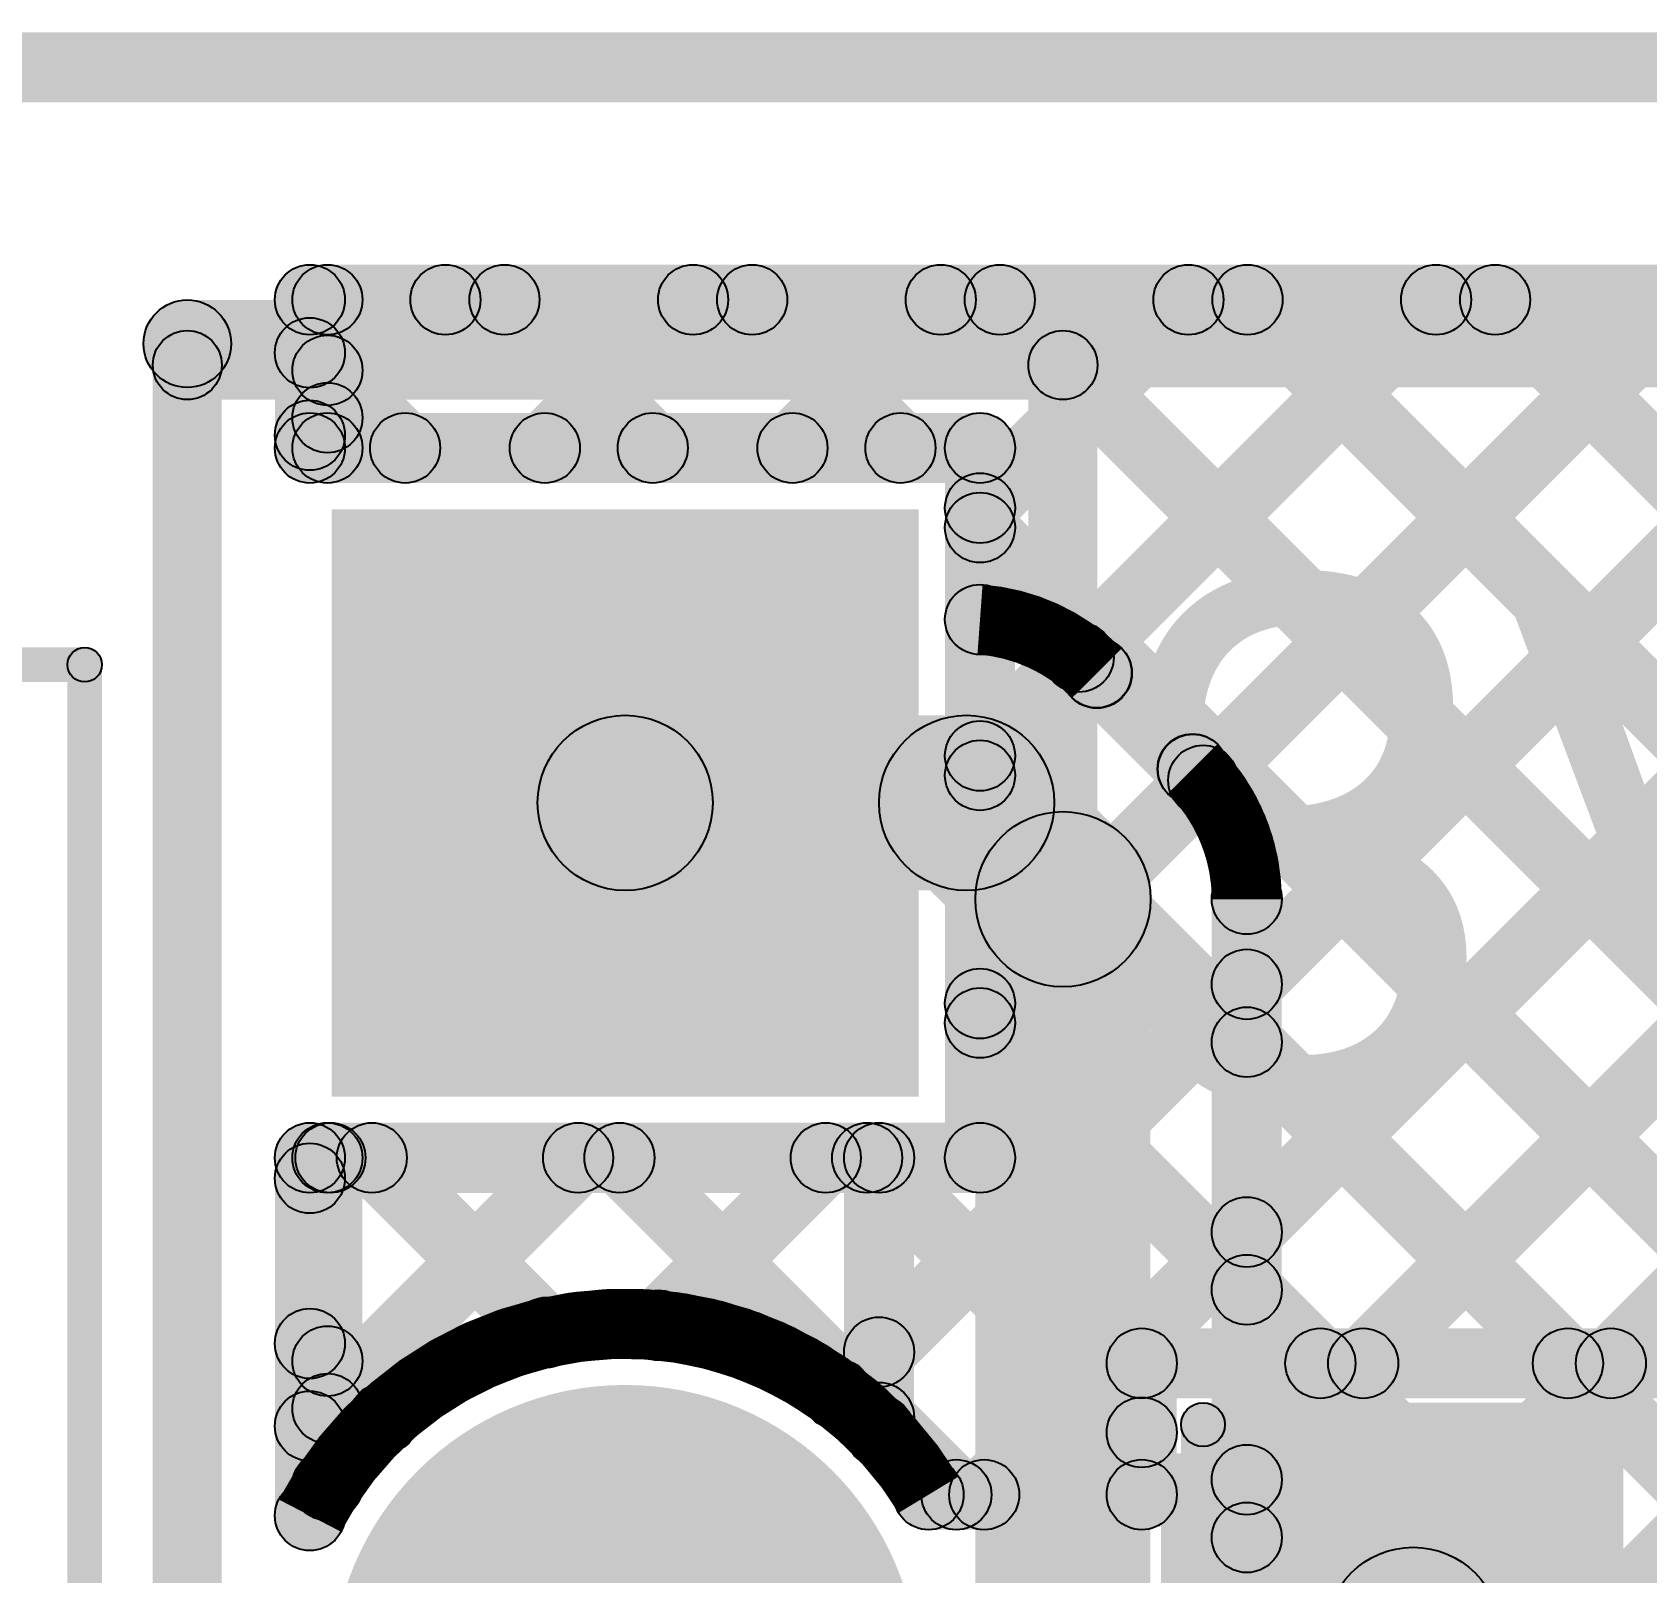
# Model space of a CAD drawing. Header units: millimetres. Extents: x 2.38 to 5.72, y -0.36 to 1.72.
# Drawn here: x 3.0753 to 3.2597, y 0.3721 to 0.548 of the extents above; entities that cross this region are included whole.
import ezdxf

# ---------------------------------------------------------------- set-up
doc = ezdxf.new("R2010")
doc.units = ezdxf.units.MM
doc.header["$MEASUREMENT"] = 0
for name, color, linetype in [('BottomLayer', 5, 'Continuous'), ('BottomOverlay', 54, 'Continuous'), ('BottomPaste', 16, 'Continuous'), ('BottomSolder', 6, 'Continuous'), ('Mechanical1', 6, 'Continuous'), ('Mechanical2', 216, 'Continuous'), ('MultiLayer', 9, 'Continuous'), ('PadHoleLayer', 156, 'Continuous'), ('TopLayer', 1, 'Continuous'), ('TopOverlay', 2, 'Continuous'), ('TopSolder', 216, 'Continuous')]:
    doc.layers.add(name, color=color, linetype=linetype)

# ---------------------------------------------------------------- blocks, each defined once
blk = doc.blocks.new('RES_0805_B_14')
at = {"layer": 'BottomLayer'}
for points in [[(-0.06, 0.025), (-0.02, 0.025), (-0.02, -0.025), (-0.06, -0.025)], [(0.02, 0.025), (0.06, 0.025), (0.06, -0.025), (0.02, -0.025)]]:
    blk.add_hatch(color=5, dxfattribs=at).paths.add_polyline_path(points)
at = {"layer": 'BottomOverlay'}
h = blk.add_hatch(color=54, dxfattribs=at)
edge = h.paths.add_edge_path()
edge.add_arc((-0.064, 0.029), 0.0025, 0, 360)
h = blk.add_hatch(color=54, dxfattribs=at)
edge = h.paths.add_edge_path()
edge.add_arc((-0.064, 0.029), 0.0025, 0, 360)
for points in [[(0.064, 0.0315), (0.064, 0.0265), (-0.064, 0.0265), (-0.064, 0.0315)], [(-0.0665, 0.029), (-0.0615, 0.029), (-0.0615, -0.029), (-0.0665, -0.029)], [(0.0615, 0.029), (0.0665, 0.029), (0.0665, -0.029), (0.0615, -0.029)], [(0.064, -0.0265), (0.064, -0.0315), (-0.064, -0.0315), (-0.064, -0.0265)]]:
    blk.add_hatch(color=54, dxfattribs=at).paths.add_polyline_path(points)
h = blk.add_hatch(color=54, dxfattribs=at)
edge = h.paths.add_edge_path()
edge.add_arc((0.064, 0.029), 0.0025, 0, 360)
h = blk.add_hatch(color=54, dxfattribs=at)
edge = h.paths.add_edge_path()
edge.add_arc((0.064, 0.029), 0.0025, 0, 360)
h = blk.add_hatch(color=54, dxfattribs=at)
edge = h.paths.add_edge_path()
edge.add_arc((-0.064, -0.029), 0.0025, 0, 360)
h = blk.add_hatch(color=54, dxfattribs=at)
edge = h.paths.add_edge_path()
edge.add_arc((-0.064, -0.029), 0.0025, 0, 360)
h = blk.add_hatch(color=54, dxfattribs=at)
edge = h.paths.add_edge_path()
edge.add_arc((0.064, -0.029), 0.0025, 0, 360)
h = blk.add_hatch(color=54, dxfattribs=at)
edge = h.paths.add_edge_path()
edge.add_arc((0.064, -0.029), 0.0025, 0, 360)
at = {"layer": 'BottomPaste'}
for points in [[(-0.06, 0.025), (-0.02, 0.025), (-0.02, -0.025), (-0.06, -0.025)], [(0.02, 0.025), (0.06, 0.025), (0.06, -0.025), (0.02, -0.025)]]:
    blk.add_hatch(color=16, dxfattribs=at).paths.add_polyline_path(points)
at = {"layer": 'BottomSolder'}
for points in [[(-0.064, 0.029), (-0.016, 0.029), (-0.016, -0.029), (-0.064, -0.029)], [(0.016, 0.029), (0.064, 0.029), (0.064, -0.029), (0.016, -0.029)]]:
    blk.add_hatch(color=6, dxfattribs=at).paths.add_polyline_path(points)
at = {"layer": 'BottomOverlay'}
for centre in [(-0.064, 0.029), (-0.064, 0.029), (0.064, 0.029), (0.064, 0.029), (-0.064, -0.029), (-0.064, -0.029), (0.064, -0.029), (0.064, -0.029)]:
    blk.add_circle(centre, 0.0025, dxfattribs=at)
blk = doc.blocks.new('HDR1X3_B_15')
at = {"layer": 'BottomLayer'}
blk.add_hatch(color=5, dxfattribs=at).paths.add_polyline_path([(-0.02953, 0.02953), (0.02953, 0.02953), (0.02953, -0.02953), (-0.02953, -0.02953)])
h = blk.add_hatch(color=5, dxfattribs=at)
edge = h.paths.add_edge_path()
edge.add_arc((0.1, 0), 0.02953, 0, 360)
at = {"layer": 'BottomOverlay'}
h = blk.add_hatch(color=54, dxfattribs=at)
edge = h.paths.add_edge_path()
edge.add_arc((-0.05, 0.05), 0.00394, 0, 360)
h = blk.add_hatch(color=54, dxfattribs=at)
edge = h.paths.add_edge_path()
edge.add_arc((-0.05, 0.05), 0.00394, 0, 360)
for points in [[(0.25, 0.05394), (0.25, 0.04606), (-0.05, 0.04606), (-0.05, 0.05394)], [(-0.04606, -0.05), (-0.05394, -0.05), (-0.05394, 0.05), (-0.04606, 0.05)], [(0.25, -0.04606), (0.25, -0.05394), (-0.05, -0.05394), (-0.05, -0.04606)]]:
    blk.add_hatch(color=54, dxfattribs=at).paths.add_polyline_path(points)
h = blk.add_hatch(color=54, dxfattribs=at)
edge = h.paths.add_edge_path()
edge.add_arc((-0.05, -0.05), 0.00394, 0, 360)
h = blk.add_hatch(color=54, dxfattribs=at)
edge = h.paths.add_edge_path()
edge.add_arc((-0.05, -0.05), 0.00394, 0, 360)
at = {"layer": 'BottomSolder'}
blk.add_hatch(color=6, dxfattribs=at).paths.add_polyline_path([(-0.03353, 0.03353), (0.03353, 0.03353), (0.03353, -0.03353), (-0.03353, -0.03353)])
h = blk.add_hatch(color=6, dxfattribs=at)
edge = h.paths.add_edge_path()
edge.add_arc((0.1, 0), 0.03353, 0, 360)
at = {"layer": 'MultiLayer'}
blk.add_hatch(color=9, dxfattribs=at).paths.add_polyline_path([(-0.02953, 0.02953), (0.02953, 0.02953), (0.02953, -0.02953), (-0.02953, -0.02953)])
h = blk.add_hatch(color=9, dxfattribs=at)
edge = h.paths.add_edge_path()
edge.add_arc((0.1, 0), 0.02953, 0, 360)
at = {"layer": 'PadHoleLayer'}
h = blk.add_hatch(color=156, dxfattribs=at)
edge = h.paths.add_edge_path()
edge.add_arc((0, 0), 0.01772, 0, 360)
h = blk.add_hatch(color=156, dxfattribs=at)
edge = h.paths.add_edge_path()
edge.add_arc((0.1, 0), 0.01772, 0, 360)
at = {"layer": 'TopLayer'}
blk.add_hatch(color=1, dxfattribs=at).paths.add_polyline_path([(-0.02953, 0.02953), (0.02953, 0.02953), (0.02953, -0.02953), (-0.02953, -0.02953)])
h = blk.add_hatch(color=1, dxfattribs=at)
edge = h.paths.add_edge_path()
edge.add_arc((0.1, 0), 0.02953, 0, 360)
at = {"layer": 'TopSolder'}
blk.add_hatch(color=216, dxfattribs=at).paths.add_polyline_path([(-0.03353, 0.03353), (0.03353, 0.03353), (0.03353, -0.03353), (-0.03353, -0.03353)])
h = blk.add_hatch(color=216, dxfattribs=at)
edge = h.paths.add_edge_path()
edge.add_arc((0.1, 0), 0.03353, 0, 360)
at = {"layer": 'BottomOverlay'}
for centre in [(-0.05, 0.05), (-0.05, 0.05), (-0.05, -0.05), (-0.05, -0.05)]:
    blk.add_circle(centre, 0.00394, dxfattribs=at)

msp = doc.modelspace()

# ---------------------------------------------------------------- hatches: boundary and pattern name
at = {"layer": 'BottomLayer'}
for points in [[(2.961, 0.54), (2.961, 0.548), (3.634, 0.548), (3.634, 0.54)], [(3.10983, 0.49915), (3.10417, 0.50481), (3.11965, 0.52028), (3.1253, 0.51463)], [(3.107, 0.51346), (3.107, 0.52146), (3.60056, 0.52146), (3.60056, 0.51346)], [(3.1264, 0.51463), (3.13205, 0.52028), (3.14898, 0.50336), (3.14332, 0.4977)], [(3.13666, 0.4977), (3.131, 0.50336), (3.14793, 0.52028), (3.15359, 0.51463)], [(3.15468, 0.51463), (3.16034, 0.52028), (3.17727, 0.50336), (3.17161, 0.4977)], [(3.16494, 0.4977), (3.15929, 0.50336), (3.17621, 0.52028), (3.18187, 0.51463)], [(3.17005, 0.38967), (3.16439, 0.39532), (3.28935, 0.52028), (3.29501, 0.51463)], [(3.18636, 0.43426), (3.1807, 0.43992), (3.26107, 0.52028), (3.26672, 0.51463)], [(3.18636, 0.46254), (3.1807, 0.4682), (3.23278, 0.52028), (3.23844, 0.51463)], [(3.18636, 0.49083), (3.1807, 0.49649), (3.2045, 0.52028), (3.21016, 0.51463)], [(3.18684, 0.37817), (3.18118, 0.38383), (3.31764, 0.52028), (3.32329, 0.51463)], [(3.18296, 0.51463), (3.18862, 0.52028), (3.31008, 0.39883), (3.30442, 0.39317)], [(3.21125, 0.51463), (3.21691, 0.52028), (3.33836, 0.39883), (3.3327, 0.39317)], [(3.23012, 0.39317), (3.22446, 0.39883), (3.34592, 0.52028), (3.35158, 0.51463)], [(3.23953, 0.51463), (3.24519, 0.52028), (3.59065, 0.17483), (3.58499, 0.16917)], [(3.25841, 0.39317), (3.25275, 0.39883), (3.3742, 0.52028), (3.37986, 0.51463)], [(3.111, 0.50053), (3.103, 0.50053), (3.103, 0.51746), (3.111, 0.51746)], [(3.10417, 0.50857), (3.10983, 0.51422), (3.1207, 0.50336), (3.11504, 0.4977)], [(3.107, 0.49653), (3.107, 0.50453), (3.18353, 0.50453), (3.18353, 0.49653)], [(3.18753, 0.41947), (3.17953, 0.41947), (3.17953, 0.50053), (3.18753, 0.50053)], [(3.1807, 0.48861), (3.18636, 0.49427), (3.28483, 0.39579), (3.27917, 0.39014)], [(3.1807, 0.46032), (3.18636, 0.46598), (3.25351, 0.39883), (3.24785, 0.39317)], [(3.1807, 0.43204), (3.18636, 0.4377), (3.22522, 0.39883), (3.21957, 0.39317)], [(3.10983, 0.4143), (3.10417, 0.41996), (3.10651, 0.4223), (3.11217, 0.41664)], [(3.10983, 0.38602), (3.10417, 0.39167), (3.1348, 0.4223), (3.14046, 0.41664)], [(3.107, 0.41547), (3.107, 0.42347), (3.18353, 0.42347), (3.18353, 0.41547)], [(3.11124, 0.41664), (3.1169, 0.4223), (3.13685, 0.40235), (3.13119, 0.39669)], [(3.13953, 0.41664), (3.14518, 0.4223), (3.18366, 0.38383), (3.178, 0.37817)], [(3.14962, 0.39752), (3.14396, 0.40318), (3.16308, 0.4223), (3.16874, 0.41664)], [(3.16781, 0.41664), (3.17347, 0.4223), (3.20483, 0.39094), (3.19917, 0.38528)], [(3.111, 0.37861), (3.103, 0.37861), (3.103, 0.41947), (3.111, 0.41947)], [(3.10417, 0.39543), (3.10983, 0.40109), (3.11832, 0.39259), (3.11267, 0.38694)], [(3.202, 0.392), (3.202, 0.4), (3.264, 0.4), (3.264, 0.392)], [(3.206, 0.381), (3.198, 0.381), (3.198, 0.396), (3.206, 0.396)], [(3.17766, 0.377), (3.17766, 0.385), (3.202, 0.385), (3.202, 0.377)]]:
    msp.add_hatch(color=5, dxfattribs=at).paths.add_polyline_path(points)
h = msp.add_hatch(color=5, dxfattribs=at)
edge = h.paths.add_edge_path()
edge.add_arc((3.107, 0.51746), 0.004, 0, 360)
h = msp.add_hatch(color=5, dxfattribs=at)
edge = h.paths.add_edge_path()
edge.add_arc((3.107, 0.51746), 0.004, 0, 360)
h = msp.add_hatch(color=5, dxfattribs=at)
edge = h.paths.add_edge_path()
edge.add_arc((3.12247, 0.51746), 0.004, 0, 360)
h = msp.add_hatch(color=5, dxfattribs=at)
edge = h.paths.add_edge_path()
edge.add_arc((3.12922, 0.51746), 0.004, 0, 360)
h = msp.add_hatch(color=5, dxfattribs=at)
edge = h.paths.add_edge_path()
edge.add_arc((3.15076, 0.51746), 0.004, 0, 360)
h = msp.add_hatch(color=5, dxfattribs=at)
edge = h.paths.add_edge_path()
edge.add_arc((3.15751, 0.51746), 0.004, 0, 360)
h = msp.add_hatch(color=5, dxfattribs=at)
edge = h.paths.add_edge_path()
edge.add_arc((3.17904, 0.51746), 0.004, 0, 360)
h = msp.add_hatch(color=5, dxfattribs=at)
edge = h.paths.add_edge_path()
edge.add_arc((3.18579, 0.51746), 0.004, 0, 360)
h = msp.add_hatch(color=5, dxfattribs=at)
edge = h.paths.add_edge_path()
edge.add_arc((3.20733, 0.51746), 0.004, 0, 360)
h = msp.add_hatch(color=5, dxfattribs=at)
edge = h.paths.add_edge_path()
edge.add_arc((3.21408, 0.51746), 0.004, 0, 360)
h = msp.add_hatch(color=5, dxfattribs=at)
edge = h.paths.add_edge_path()
edge.add_arc((3.23561, 0.51746), 0.004, 0, 360)
h = msp.add_hatch(color=5, dxfattribs=at)
edge = h.paths.add_edge_path()
edge.add_arc((3.24236, 0.51746), 0.004, 0, 360)
h = msp.add_hatch(color=5, dxfattribs=at)
edge = h.paths.add_edge_path()
edge.add_arc((3.107, 0.5114), 0.004, 0, 360)
h = msp.add_hatch(color=5, dxfattribs=at)
edge = h.paths.add_edge_path()
edge.add_arc((3.107, 0.50198), 0.004, 0, 360)
h = msp.add_hatch(color=5, dxfattribs=at)
edge = h.paths.add_edge_path()
edge.add_arc((3.107, 0.50053), 0.004, 0, 360)
h = msp.add_hatch(color=5, dxfattribs=at)
edge = h.paths.add_edge_path()
edge.add_arc((3.107, 0.50053), 0.004, 0, 360)
h = msp.add_hatch(color=5, dxfattribs=at)
edge = h.paths.add_edge_path()
edge.add_arc((3.11787, 0.50053), 0.004, 0, 360)
h = msp.add_hatch(color=5, dxfattribs=at)
edge = h.paths.add_edge_path()
edge.add_arc((3.13383, 0.50053), 0.004, 0, 360)
h = msp.add_hatch(color=5, dxfattribs=at)
edge = h.paths.add_edge_path()
edge.add_arc((3.14615, 0.50053), 0.004, 0, 360)
h = msp.add_hatch(color=5, dxfattribs=at)
edge = h.paths.add_edge_path()
edge.add_arc((3.16211, 0.50053), 0.004, 0, 360)
h = msp.add_hatch(color=5, dxfattribs=at)
edge = h.paths.add_edge_path()
edge.add_arc((3.17444, 0.50053), 0.004, 0, 360)
h = msp.add_hatch(color=5, dxfattribs=at)
edge = h.paths.add_edge_path()
edge.add_arc((3.18353, 0.50053), 0.004, 0, 360)
h = msp.add_hatch(color=5, dxfattribs=at)
edge = h.paths.add_edge_path()
edge.add_arc((3.18353, 0.50053), 0.004, 0, 360)
h = msp.add_hatch(color=5, dxfattribs=at)
edge = h.paths.add_edge_path()
edge.add_arc((3.18353, 0.49366), 0.004, 0, 360)
h = msp.add_hatch(color=5, dxfattribs=at)
edge = h.paths.add_edge_path()
edge.add_arc((3.18353, 0.49144), 0.004, 0, 360)
h = msp.add_hatch(color=5, dxfattribs=at)
edge = h.paths.add_edge_path()
edge.add_arc((3.18353, 0.46537), 0.004, 0, 360)
h = msp.add_hatch(color=5, dxfattribs=at)
edge = h.paths.add_edge_path()
edge.add_arc((3.18353, 0.46315), 0.004, 0, 360)
h = msp.add_hatch(color=5, dxfattribs=at)
edge = h.paths.add_edge_path()
edge.add_arc((3.18353, 0.43709), 0.004, 0, 360)
h = msp.add_hatch(color=5, dxfattribs=at)
edge = h.paths.add_edge_path()
edge.add_arc((3.18353, 0.43487), 0.004, 0, 360)
h = msp.add_hatch(color=5, dxfattribs=at)
edge = h.paths.add_edge_path()
edge.add_arc((3.107, 0.41947), 0.004, 0, 360)
h = msp.add_hatch(color=5, dxfattribs=at)
edge = h.paths.add_edge_path()
edge.add_arc((3.107, 0.41947), 0.004, 0, 360)
h = msp.add_hatch(color=5, dxfattribs=at)
edge = h.paths.add_edge_path()
edge.add_arc((3.10934, 0.41947), 0.004, 0, 360)
h = msp.add_hatch(color=5, dxfattribs=at)
edge = h.paths.add_edge_path()
edge.add_arc((3.11407, 0.41947), 0.004, 0, 360)
h = msp.add_hatch(color=5, dxfattribs=at)
edge = h.paths.add_edge_path()
edge.add_arc((3.13763, 0.41947), 0.004, 0, 360)
h = msp.add_hatch(color=5, dxfattribs=at)
edge = h.paths.add_edge_path()
edge.add_arc((3.14235, 0.41947), 0.004, 0, 360)
h = msp.add_hatch(color=5, dxfattribs=at)
edge = h.paths.add_edge_path()
edge.add_arc((3.16591, 0.41947), 0.004, 0, 360)
h = msp.add_hatch(color=5, dxfattribs=at)
edge = h.paths.add_edge_path()
edge.add_arc((3.17064, 0.41947), 0.004, 0, 360)
h = msp.add_hatch(color=5, dxfattribs=at)
edge = h.paths.add_edge_path()
edge.add_arc((3.18353, 0.41947), 0.004, 0, 360)
h = msp.add_hatch(color=5, dxfattribs=at)
edge = h.paths.add_edge_path()
edge.add_arc((3.18353, 0.41947), 0.004, 0, 360)
h = msp.add_hatch(color=5, dxfattribs=at)
edge = h.paths.add_edge_path()
edge.add_arc((3.107, 0.41713), 0.004, 0, 360)
h = msp.add_hatch(color=5, dxfattribs=at)
edge = h.paths.add_edge_path()
edge.add_arc((3.14679, 0.40035), 0.004, 0, 360)
h = msp.add_hatch(color=5, dxfattribs=at)
edge = h.paths.add_edge_path()
edge.add_arc((3.107, 0.39826), 0.004, 0, 360)
h = msp.add_hatch(color=5, dxfattribs=at)
edge = h.paths.add_edge_path()
edge.add_arc((3.13402, 0.39952), 0.004, 0, 360)
h = msp.add_hatch(color=5, dxfattribs=at)
edge = h.paths.add_edge_path()
edge.add_arc((3.202, 0.396), 0.004, 0, 360)
h = msp.add_hatch(color=5, dxfattribs=at)
edge = h.paths.add_edge_path()
edge.add_arc((3.202, 0.396), 0.004, 0, 360)
h = msp.add_hatch(color=5, dxfattribs=at)
edge = h.paths.add_edge_path()
edge.add_arc((3.2224, 0.396), 0.004, 0, 360)
h = msp.add_hatch(color=5, dxfattribs=at)
edge = h.paths.add_edge_path()
edge.add_arc((3.22729, 0.396), 0.004, 0, 360)
h = msp.add_hatch(color=5, dxfattribs=at)
edge = h.paths.add_edge_path()
edge.add_arc((3.25068, 0.396), 0.004, 0, 360)
h = msp.add_hatch(color=5, dxfattribs=at)
edge = h.paths.add_edge_path()
edge.add_arc((3.25558, 0.396), 0.004, 0, 360)
h = msp.add_hatch(color=5, dxfattribs=at)
edge = h.paths.add_edge_path()
edge.add_arc((3.16722, 0.3925), 0.004, 0, 360)
h = msp.add_hatch(color=5, dxfattribs=at)
edge = h.paths.add_edge_path()
edge.add_arc((3.107, 0.38884), 0.004, 0, 360)
h = msp.add_hatch(color=5, dxfattribs=at)
edge = h.paths.add_edge_path()
edge.add_arc((3.11549, 0.38976), 0.004, 0, 360)
h = msp.add_hatch(color=5, dxfattribs=at)
edge = h.paths.add_edge_path()
edge.add_arc((3.202, 0.38811), 0.004, 0, 360)
h = msp.add_hatch(color=5, dxfattribs=at)
edge = h.paths.add_edge_path()
edge.add_arc((3.17766, 0.381), 0.004, 0, 360)
h = msp.add_hatch(color=5, dxfattribs=at)
edge = h.paths.add_edge_path()
edge.add_arc((3.17766, 0.381), 0.004, 0, 360)
h = msp.add_hatch(color=5, dxfattribs=at)
edge = h.paths.add_edge_path()
edge.add_arc((3.18083, 0.381), 0.004, 0, 360)
h = msp.add_hatch(color=5, dxfattribs=at)
edge = h.paths.add_edge_path()
edge.add_arc((3.18401, 0.381), 0.004, 0, 360)
h = msp.add_hatch(color=5, dxfattribs=at)
edge = h.paths.add_edge_path()
edge.add_arc((3.202, 0.381), 0.004, 0, 360)
h = msp.add_hatch(color=5, dxfattribs=at)
edge = h.paths.add_edge_path()
edge.add_arc((3.202, 0.381), 0.004, 0, 360)
h = msp.add_hatch(color=5, dxfattribs=at)
edge = h.paths.add_edge_path()
edge.add_arc((3.107, 0.37861), 0.004, 0, 360)
h = msp.add_hatch(color=5, dxfattribs=at)
edge = h.paths.add_edge_path()
edge.add_arc((3.107, 0.37861), 0.004, 0, 360)
h = msp.add_hatch(color=5, dxfattribs=at)
edge = h.paths.add_edge_path()
edge.add_arc((3.233, 0.365), 0.01, 0, 360)
at = {"layer": 'Mechanical1'}
h = msp.add_hatch(color=6, dxfattribs=at)
edge = h.paths.add_edge_path()
edge.add_arc((3.093, 0.51244), 0.005, 0, 360)
msp.add_hatch(color=6, dxfattribs=at).paths.add_polyline_path([(3.093, 0.50744), (3.093, 0.51744), (5.14056, 0.51744), (5.14056, 0.50744)])
at = {"layer": 'Mechanical2'}
for points in [[(2.65214, 0.47381), (2.65214, 0.47775), (3.08128, 0.47775), (3.08128, 0.47381)], [(3.08325, -0.03603), (3.07931, -0.03603), (3.07931, 0.47578), (3.08325, 0.47578)]]:
    msp.add_hatch(color=216, dxfattribs=at).paths.add_polyline_path(points)
h = msp.add_hatch(color=216, dxfattribs=at)
edge = h.paths.add_edge_path()
edge.add_arc((3.08128, 0.47578), 0.00197, 0, 360)
h = msp.add_hatch(color=216, dxfattribs=at)
edge = h.paths.add_edge_path()
edge.add_arc((3.08128, 0.47578), 0.00197, 0, 360)
at = {"layer": 'TopLayer'}
h = msp.add_hatch(color=1, dxfattribs=at)
edge = h.paths.add_edge_path()
edge.add_arc((3.109, 0.51746), 0.004, 0, 360)
h = msp.add_hatch(color=1, dxfattribs=at)
edge = h.paths.add_edge_path()
edge.add_arc((3.109, 0.51746), 0.004, 0, 360)
for points in [[(3.11183, 0.50115), (3.10617, 0.50681), (3.11965, 0.52028), (3.1253, 0.51463)], [(3.109, 0.51346), (3.109, 0.52146), (3.60056, 0.52146), (3.60056, 0.51346)], [(3.1264, 0.51463), (3.13205, 0.52028), (3.14898, 0.50336), (3.14332, 0.4977)], [(3.13666, 0.4977), (3.131, 0.50336), (3.14793, 0.52028), (3.15359, 0.51463)], [(3.15468, 0.51463), (3.16034, 0.52028), (3.17727, 0.50336), (3.17161, 0.4977)], [(3.16494, 0.4977), (3.15929, 0.50336), (3.17621, 0.52028), (3.18187, 0.51463)], [(3.18636, 0.49083), (3.1807, 0.49649), (3.2045, 0.52028), (3.21016, 0.51463)], [(3.18296, 0.51463), (3.18862, 0.52028), (3.32645, 0.38246), (3.32079, 0.3768)], [(3.19763, 0.47382), (3.19197, 0.47948), (3.23278, 0.52028), (3.23844, 0.51463)], [(3.21185, 0.45975), (3.20619, 0.46541), (3.26107, 0.52028), (3.26672, 0.51463)], [(3.21683, 0.43645), (3.21117, 0.4421), (3.28935, 0.52028), (3.29501, 0.51463)], [(3.21683, 0.40816), (3.21117, 0.41382), (3.31764, 0.52028), (3.32329, 0.51463)], [(3.21683, 0.37988), (3.21117, 0.38554), (3.34592, 0.52028), (3.35158, 0.51463)], [(3.21683, 0.32331), (3.21117, 0.32897), (3.40249, 0.52028), (3.40815, 0.51463)], [(3.21683, 0.35159), (3.21117, 0.35725), (3.3742, 0.52028), (3.37986, 0.51463)], [(3.21125, 0.51463), (3.21691, 0.52028), (3.53336, 0.20383), (3.5277, 0.19817)], [(3.23953, 0.51463), (3.24519, 0.52028), (3.56165, 0.20383), (3.55599, 0.19817)], [(3.113, 0.50053), (3.105, 0.50053), (3.105, 0.51746), (3.113, 0.51746)], [(3.10617, 0.50657), (3.11183, 0.51222), (3.1207, 0.50336), (3.11504, 0.4977)], [(3.109, 0.49653), (3.109, 0.50453), (3.18353, 0.50453), (3.18353, 0.49653)], [(3.18753, 0.48094), (3.17953, 0.48094), (3.17953, 0.50053), (3.18753, 0.50053)], [(3.1807, 0.48861), (3.18636, 0.49427), (3.30025, 0.38037), (3.29459, 0.37472)], [(3.19406, 0.47199), (3.19971, 0.47764), (3.21064, 0.46671), (3.20499, 0.46106)], [(3.143, 0.45), (3.143, 0.47), (3.182, 0.47), (3.182, 0.45)], [(3.17493, 0.45293), (3.18907, 0.46707), (3.20007, 0.45607), (3.18593, 0.44193)], [(3.203, 0.188), (3.183, 0.188), (3.183, 0.449), (3.203, 0.449)], [(3.218, 0.28831), (3.21, 0.28831), (3.21, 0.449), (3.218, 0.449)], [(3.21117, 0.42985), (3.21683, 0.43551), (3.29156, 0.36078), (3.28591, 0.35512)], [(3.11183, 0.38802), (3.10617, 0.39367), (3.1348, 0.4223), (3.14046, 0.41664)], [(3.109, 0.41547), (3.109, 0.42347), (3.172, 0.42347), (3.172, 0.41547)], [(3.11124, 0.41664), (3.1169, 0.4223), (3.13685, 0.40235), (3.13119, 0.39669)], [(3.13953, 0.41664), (3.14518, 0.4223), (3.17483, 0.39266), (3.16917, 0.387)], [(3.14962, 0.39752), (3.14396, 0.40318), (3.16308, 0.4223), (3.16874, 0.41664)], [(3.113, 0.38206), (3.105, 0.38206), (3.105, 0.41947), (3.113, 0.41947)], [(3.176, 0.38831), (3.168, 0.38831), (3.168, 0.41947), (3.176, 0.41947)], [(3.21117, 0.40157), (3.21683, 0.40722), (3.27812, 0.34593), (3.27247, 0.34027)], [(3.17005, 0.38967), (3.16439, 0.39532), (3.16917, 0.4001), (3.17483, 0.39445)], [(3.10617, 0.39343), (3.11183, 0.39909), (3.11832, 0.39259), (3.11267, 0.38694)], [(3.21117, 0.37328), (3.21683, 0.37894), (3.27683, 0.31894), (3.27117, 0.31328)]]:
    msp.add_hatch(color=1, dxfattribs=at).paths.add_polyline_path(points)
h = msp.add_hatch(color=1, dxfattribs=at)
edge = h.paths.add_edge_path()
edge.add_arc((3.12247, 0.51746), 0.004, 0, 360)
h = msp.add_hatch(color=1, dxfattribs=at)
edge = h.paths.add_edge_path()
edge.add_arc((3.12922, 0.51746), 0.004, 0, 360)
h = msp.add_hatch(color=1, dxfattribs=at)
edge = h.paths.add_edge_path()
edge.add_arc((3.15076, 0.51746), 0.004, 0, 360)
h = msp.add_hatch(color=1, dxfattribs=at)
edge = h.paths.add_edge_path()
edge.add_arc((3.15751, 0.51746), 0.004, 0, 360)
h = msp.add_hatch(color=1, dxfattribs=at)
edge = h.paths.add_edge_path()
edge.add_arc((3.17904, 0.51746), 0.004, 0, 360)
h = msp.add_hatch(color=1, dxfattribs=at)
edge = h.paths.add_edge_path()
edge.add_arc((3.18579, 0.51746), 0.004, 0, 360)
h = msp.add_hatch(color=1, dxfattribs=at)
edge = h.paths.add_edge_path()
edge.add_arc((3.20733, 0.51746), 0.004, 0, 360)
h = msp.add_hatch(color=1, dxfattribs=at)
edge = h.paths.add_edge_path()
edge.add_arc((3.21408, 0.51746), 0.004, 0, 360)
h = msp.add_hatch(color=1, dxfattribs=at)
edge = h.paths.add_edge_path()
edge.add_arc((3.23561, 0.51746), 0.004, 0, 360)
h = msp.add_hatch(color=1, dxfattribs=at)
edge = h.paths.add_edge_path()
edge.add_arc((3.24236, 0.51746), 0.004, 0, 360)
h = msp.add_hatch(color=1, dxfattribs=at)
edge = h.paths.add_edge_path()
edge.add_arc((3.109, 0.5094), 0.004, 0, 360)
h = msp.add_hatch(color=1, dxfattribs=at)
edge = h.paths.add_edge_path()
edge.add_arc((3.109, 0.50398), 0.004, 0, 360)
h = msp.add_hatch(color=1, dxfattribs=at)
edge = h.paths.add_edge_path()
edge.add_arc((3.109, 0.50053), 0.004, 0, 360)
h = msp.add_hatch(color=1, dxfattribs=at)
edge = h.paths.add_edge_path()
edge.add_arc((3.109, 0.50053), 0.004, 0, 360)
h = msp.add_hatch(color=1, dxfattribs=at)
edge = h.paths.add_edge_path()
edge.add_arc((3.11787, 0.50053), 0.004, 0, 360)
h = msp.add_hatch(color=1, dxfattribs=at)
edge = h.paths.add_edge_path()
edge.add_arc((3.13383, 0.50053), 0.004, 0, 360)
h = msp.add_hatch(color=1, dxfattribs=at)
edge = h.paths.add_edge_path()
edge.add_arc((3.14615, 0.50053), 0.004, 0, 360)
h = msp.add_hatch(color=1, dxfattribs=at)
edge = h.paths.add_edge_path()
edge.add_arc((3.16211, 0.50053), 0.004, 0, 360)
h = msp.add_hatch(color=1, dxfattribs=at)
edge = h.paths.add_edge_path()
edge.add_arc((3.17444, 0.50053), 0.004, 0, 360)
h = msp.add_hatch(color=1, dxfattribs=at)
edge = h.paths.add_edge_path()
edge.add_arc((3.18353, 0.50053), 0.004, 0, 360)
h = msp.add_hatch(color=1, dxfattribs=at)
edge = h.paths.add_edge_path()
edge.add_arc((3.18353, 0.50053), 0.004, 0, 360)
h = msp.add_hatch(color=1, dxfattribs=at)
edge = h.paths.add_edge_path()
edge.add_arc((3.18353, 0.49366), 0.004, 0, 360)
h = msp.add_hatch(color=1, dxfattribs=at)
edge = h.paths.add_edge_path()
edge.add_arc((3.18353, 0.49144), 0.004, 0, 360)
h = msp.add_hatch(color=1, dxfattribs=at)
edge = h.paths.add_edge_path()
edge.add_arc((3.18353, 0.48094), 0.004, 0, 360)
h = msp.add_hatch(color=1, dxfattribs=at)
edge = h.paths.add_edge_path()
edge.add_arc((3.18353, 0.48094), 0.004, 0, 360)
h = msp.add_hatch(color=1, dxfattribs=at)
edge = h.paths.add_edge_path()
edge.add_arc((3.18353, 0.48094), 0.004, 0, 360)
h = msp.add_hatch(color=1, dxfattribs=at)
edge = h.paths.add_edge_path()
edge.add_arc((3.1948, 0.47665), 0.004, 0, 360)
h = msp.add_hatch(color=1, dxfattribs=at)
edge = h.paths.add_edge_path()
edge.add_arc((3.19685, 0.47485), 0.004, 0, 360)
h = msp.add_hatch(color=1, dxfattribs=at)
edge = h.paths.add_edge_path()
edge.add_arc((3.19688, 0.47481), 0.004, 0, 360)
h = msp.add_hatch(color=1, dxfattribs=at)
edge = h.paths.add_edge_path()
edge.add_arc((3.19688, 0.47481), 0.004, 0, 360)
h = msp.add_hatch(color=1, dxfattribs=at)
edge = h.paths.add_edge_path()
edge.add_arc((3.143, 0.46), 0.01, 0, 360)
h = msp.add_hatch(color=1, dxfattribs=at)
edge = h.paths.add_edge_path()
edge.add_arc((3.182, 0.46), 0.01, 0, 360)
h = msp.add_hatch(color=1, dxfattribs=at)
edge = h.paths.add_edge_path()
edge.add_arc((3.182, 0.46), 0.01, 0, 360)
h = msp.add_hatch(color=1, dxfattribs=at)
edge = h.paths.add_edge_path()
edge.add_arc((3.20781, 0.46388), 0.004, 0, 360)
h = msp.add_hatch(color=1, dxfattribs=at)
edge = h.paths.add_edge_path()
edge.add_arc((3.20781, 0.46388), 0.004, 0, 360)
h = msp.add_hatch(color=1, dxfattribs=at)
edge = h.paths.add_edge_path()
edge.add_arc((3.20785, 0.46385), 0.004, 0, 360)
h = msp.add_hatch(color=1, dxfattribs=at)
edge = h.paths.add_edge_path()
edge.add_arc((3.20902, 0.46258), 0.004, 0, 360)
h = msp.add_hatch(color=1, dxfattribs=at)
edge = h.paths.add_edge_path()
edge.add_arc((3.193, 0.449), 0.01, 0, 360)
h = msp.add_hatch(color=1, dxfattribs=at)
edge = h.paths.add_edge_path()
edge.add_arc((3.193, 0.449), 0.01, 0, 360)
h = msp.add_hatch(color=1, dxfattribs=at)
edge = h.paths.add_edge_path()
edge.add_arc((3.214, 0.449), 0.004, 0, 360)
h = msp.add_hatch(color=1, dxfattribs=at)
edge = h.paths.add_edge_path()
edge.add_arc((3.214, 0.449), 0.004, 0, 360)
h = msp.add_hatch(color=1, dxfattribs=at)
edge = h.paths.add_edge_path()
edge.add_arc((3.214, 0.449), 0.004, 0, 360)
h = msp.add_hatch(color=1, dxfattribs=at)
edge = h.paths.add_edge_path()
edge.add_arc((3.214, 0.43928), 0.004, 0, 360)
h = msp.add_hatch(color=1, dxfattribs=at)
edge = h.paths.add_edge_path()
edge.add_arc((3.214, 0.43268), 0.004, 0, 360)
h = msp.add_hatch(color=1, dxfattribs=at)
edge = h.paths.add_edge_path()
edge.add_arc((3.109, 0.41947), 0.004, 0, 360)
h = msp.add_hatch(color=1, dxfattribs=at)
edge = h.paths.add_edge_path()
edge.add_arc((3.109, 0.41947), 0.004, 0, 360)
h = msp.add_hatch(color=1, dxfattribs=at)
edge = h.paths.add_edge_path()
edge.add_arc((3.11407, 0.41947), 0.004, 0, 360)
h = msp.add_hatch(color=1, dxfattribs=at)
edge = h.paths.add_edge_path()
edge.add_arc((3.13763, 0.41947), 0.004, 0, 360)
h = msp.add_hatch(color=1, dxfattribs=at)
edge = h.paths.add_edge_path()
edge.add_arc((3.14235, 0.41947), 0.004, 0, 360)
h = msp.add_hatch(color=1, dxfattribs=at)
edge = h.paths.add_edge_path()
edge.add_arc((3.16591, 0.41947), 0.004, 0, 360)
h = msp.add_hatch(color=1, dxfattribs=at)
edge = h.paths.add_edge_path()
edge.add_arc((3.172, 0.41947), 0.004, 0, 360)
h = msp.add_hatch(color=1, dxfattribs=at)
edge = h.paths.add_edge_path()
edge.add_arc((3.172, 0.41947), 0.004, 0, 360)
h = msp.add_hatch(color=1, dxfattribs=at)
edge = h.paths.add_edge_path()
edge.add_arc((3.214, 0.41099), 0.004, 0, 360)
h = msp.add_hatch(color=1, dxfattribs=at)
edge = h.paths.add_edge_path()
edge.add_arc((3.214, 0.4044), 0.004, 0, 360)
h = msp.add_hatch(color=1, dxfattribs=at)
edge = h.paths.add_edge_path()
edge.add_arc((3.14679, 0.40035), 0.004, 0, 360)
h = msp.add_hatch(color=1, dxfattribs=at)
edge = h.paths.add_edge_path()
edge.add_arc((3.13402, 0.39952), 0.004, 0, 360)
h = msp.add_hatch(color=1, dxfattribs=at)
edge = h.paths.add_edge_path()
edge.add_arc((3.109, 0.39626), 0.004, 0, 360)
h = msp.add_hatch(color=1, dxfattribs=at)
edge = h.paths.add_edge_path()
edge.add_arc((3.172, 0.39728), 0.004, 0, 360)
h = msp.add_hatch(color=1, dxfattribs=at)
edge = h.paths.add_edge_path()
edge.add_arc((3.16722, 0.3925), 0.004, 0, 360)
h = msp.add_hatch(color=1, dxfattribs=at)
edge = h.paths.add_edge_path()
edge.add_arc((3.109, 0.39084), 0.004, 0, 360)
h = msp.add_hatch(color=1, dxfattribs=at)
edge = h.paths.add_edge_path()
edge.add_arc((3.11549, 0.38976), 0.004, 0, 360)
h = msp.add_hatch(color=1, dxfattribs=at)
edge = h.paths.add_edge_path()
edge.add_arc((3.172, 0.38983), 0.004, 0, 360)
h = msp.add_hatch(color=1, dxfattribs=at)
edge = h.paths.add_edge_path()
edge.add_arc((3.172, 0.38831), 0.004, 0, 360)
h = msp.add_hatch(color=1, dxfattribs=at)
edge = h.paths.add_edge_path()
edge.add_arc((3.172, 0.38831), 0.004, 0, 360)
h = msp.add_hatch(color=1, dxfattribs=at)
edge = h.paths.add_edge_path()
edge.add_arc((3.109, 0.38206), 0.004, 0, 360)
h = msp.add_hatch(color=1, dxfattribs=at)
edge = h.paths.add_edge_path()
edge.add_arc((3.109, 0.38206), 0.004, 0, 360)
h = msp.add_hatch(color=1, dxfattribs=at)
edge = h.paths.add_edge_path()
edge.add_arc((3.214, 0.38271), 0.004, 0, 360)
h = msp.add_hatch(color=1, dxfattribs=at)
edge = h.paths.add_edge_path()
edge.add_arc((3.214, 0.37611), 0.004, 0, 360)

# ---------------------------------------------------------------- linework, layer by layer
at = {"layer": 'BottomLayer', "const_width": 0.008}
msp.add_lwpolyline([(3.107, 0.37861, -0.585813), (3.17766, 0.381)], format="xyb", dxfattribs=at)
at = {"layer": 'BottomLayer'}
for centre, radius in [((3.107, 0.51746), 0.004), ((3.107, 0.51746), 0.004), ((3.12247, 0.51746), 0.004), ((3.12922, 0.51746), 0.004), ((3.15076, 0.51746), 0.004), ((3.15751, 0.51746), 0.004), ((3.17904, 0.51746), 0.004), ((3.18579, 0.51746), 0.004), ((3.20733, 0.51746), 0.004), ((3.21408, 0.51746), 0.004), ((3.23561, 0.51746), 0.004), ((3.24236, 0.51746), 0.004), ((3.107, 0.5114), 0.004), ((3.107, 0.50198), 0.004), ((3.107, 0.50053), 0.004), ((3.107, 0.50053), 0.004), ((3.11787, 0.50053), 0.004), ((3.13383, 0.50053), 0.004), ((3.14615, 0.50053), 0.004), ((3.16211, 0.50053), 0.004), ((3.17444, 0.50053), 0.004), ((3.18353, 0.50053), 0.004), ((3.18353, 0.50053), 0.004), ((3.18353, 0.49366), 0.004), ((3.18353, 0.49144), 0.004), ((3.18353, 0.46537), 0.004), ((3.18353, 0.46315), 0.004), ((3.18353, 0.43709), 0.004), ((3.18353, 0.43487), 0.004), ((3.107, 0.41947), 0.004), ((3.107, 0.41947), 0.004), ((3.10934, 0.41947), 0.004), ((3.11407, 0.41947), 0.004), ((3.13763, 0.41947), 0.004), ((3.14235, 0.41947), 0.004), ((3.16591, 0.41947), 0.004), ((3.17064, 0.41947), 0.004), ((3.18353, 0.41947), 0.004), ((3.18353, 0.41947), 0.004), ((3.107, 0.41713), 0.004), ((3.14679, 0.40035), 0.004), ((3.107, 0.39826), 0.004), ((3.13402, 0.39952), 0.004), ((3.202, 0.396), 0.004), ((3.202, 0.396), 0.004), ((3.2224, 0.396), 0.004), ((3.22729, 0.396), 0.004), ((3.25068, 0.396), 0.004), ((3.25558, 0.396), 0.004), ((3.16722, 0.3925), 0.004), ((3.107, 0.38884), 0.004), ((3.11549, 0.38976), 0.004), ((3.202, 0.38811), 0.004), ((3.17766, 0.381), 0.004), ((3.17766, 0.381), 0.004), ((3.18083, 0.381), 0.004), ((3.18401, 0.381), 0.004), ((3.202, 0.381), 0.004), ((3.202, 0.381), 0.004), ((3.107, 0.37861), 0.004), ((3.107, 0.37861), 0.004), ((3.233, 0.365), 0.01)]:
    msp.add_circle(centre, radius, dxfattribs=at)
at = {"layer": 'Mechanical1'}
msp.add_circle((3.093, 0.51244), 0.005, dxfattribs=at)
at = {"layer": 'Mechanical2'}
msp.add_circle((3.08128, 0.47578), 0.00197, dxfattribs=at)
msp.add_circle((3.08128, 0.47578), 0.00197, dxfattribs=at)
at = {"layer": 'TopLayer', "const_width": 0.008}
for points in [[(3.18353, 0.48094, -0.180057), (3.19685, 0.47485)], [(3.18353, 0.48094, -0.180673), (3.19688, 0.47481)], [(3.20781, 0.46388, -0.199534), (3.214, 0.449)], [(3.20785, 0.46385, -0.198912), (3.214, 0.449)], [(3.109, 0.38206, -0.480822), (3.172, 0.38831)]]:
    msp.add_lwpolyline(points, format="xyb", dxfattribs=at)
at = {"layer": 'TopLayer'}
for centre, radius in [((3.109, 0.51746), 0.004), ((3.109, 0.51746), 0.004), ((3.12247, 0.51746), 0.004), ((3.12922, 0.51746), 0.004), ((3.15076, 0.51746), 0.004), ((3.15751, 0.51746), 0.004), ((3.17904, 0.51746), 0.004), ((3.18579, 0.51746), 0.004), ((3.20733, 0.51746), 0.004), ((3.21408, 0.51746), 0.004), ((3.23561, 0.51746), 0.004), ((3.24236, 0.51746), 0.004), ((3.109, 0.5094), 0.004), ((3.109, 0.50398), 0.004), ((3.109, 0.50053), 0.004), ((3.109, 0.50053), 0.004), ((3.11787, 0.50053), 0.004), ((3.13383, 0.50053), 0.004), ((3.14615, 0.50053), 0.004), ((3.16211, 0.50053), 0.004), ((3.17444, 0.50053), 0.004), ((3.18353, 0.50053), 0.004), ((3.18353, 0.50053), 0.004), ((3.18353, 0.49366), 0.004), ((3.18353, 0.49144), 0.004), ((3.18353, 0.48094), 0.004), ((3.18353, 0.48094), 0.004), ((3.18353, 0.48094), 0.004), ((3.1948, 0.47665), 0.004), ((3.19685, 0.47485), 0.004), ((3.19688, 0.47481), 0.004), ((3.19688, 0.47481), 0.004), ((3.143, 0.46), 0.01), ((3.182, 0.46), 0.01), ((3.182, 0.46), 0.01), ((3.20781, 0.46388), 0.004), ((3.20781, 0.46388), 0.004), ((3.20785, 0.46385), 0.004), ((3.20902, 0.46258), 0.004), ((3.193, 0.449), 0.01), ((3.193, 0.449), 0.01), ((3.214, 0.449), 0.004), ((3.214, 0.449), 0.004), ((3.214, 0.449), 0.004), ((3.214, 0.43928), 0.004), ((3.214, 0.43268), 0.004), ((3.109, 0.41947), 0.004), ((3.109, 0.41947), 0.004), ((3.11407, 0.41947), 0.004), ((3.13763, 0.41947), 0.004), ((3.14235, 0.41947), 0.004), ((3.16591, 0.41947), 0.004), ((3.172, 0.41947), 0.004), ((3.172, 0.41947), 0.004), ((3.214, 0.41099), 0.004), ((3.214, 0.4044), 0.004), ((3.14679, 0.40035), 0.004), ((3.13402, 0.39952), 0.004), ((3.109, 0.39626), 0.004), ((3.172, 0.39728), 0.004), ((3.16722, 0.3925), 0.004), ((3.109, 0.39084), 0.004), ((3.11549, 0.38976), 0.004), ((3.172, 0.38983), 0.004), ((3.172, 0.38831), 0.004), ((3.172, 0.38831), 0.004), ((3.109, 0.38206), 0.004), ((3.109, 0.38206), 0.004), ((3.214, 0.38271), 0.004), ((3.214, 0.37611), 0.004)]:
    msp.add_circle(centre, radius, dxfattribs=at)

# ---------------------------------------------------------------- block references
for name, p, rotation in [('HDR1X3_B_15', (3.143, 0.46), 270), ('RES_0805_B_14', (3.273, 0.36), 180)]:
    msp.add_blockref(name, p, dxfattribs=dict(rotation=rotation))

# ---------------------------------------------------------------- texts
at = {"layer": 'TopOverlay'}
for s, p in [('3V3', (3.198, 0.42572)), ('UPDI', (3.198, 0.32572))]:
    msp.add_text(s, height=0.06, dxfattribs=at).set_placement(p)

doc.saveas('drawing.dxf')
